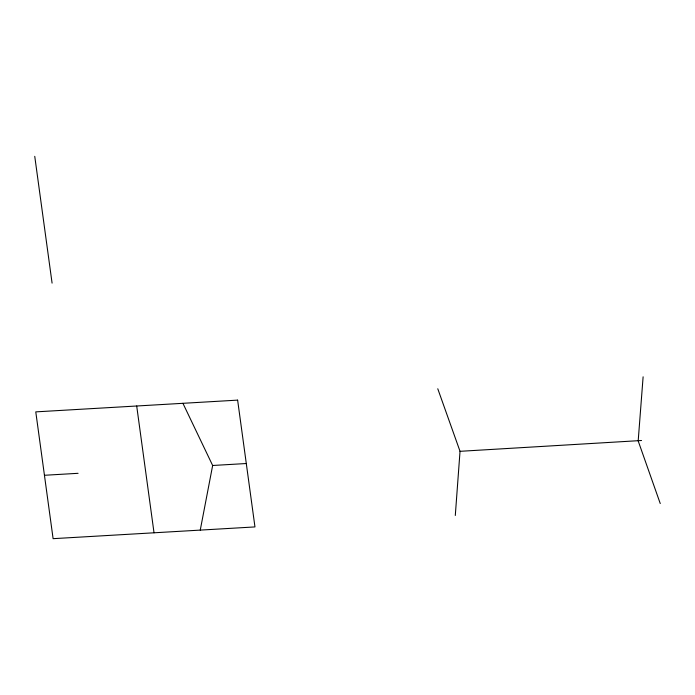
<?xml version="1.0" encoding="UTF-8"?>
<svg xmlns="http://www.w3.org/2000/svg" width="695" height="695" viewBox="0 0 695 695"><rect width="100%" height="100%" fill="white"/><g stroke="black" fill="none" stroke-linecap="round" stroke-linejoin="round"><path stroke-width="1.04" d="M455.295 515.473L460.029 451.316L437.772 388.766M643.118 376.812L638.184 440.943L660.25 503.545M200.256 530.103L212.653 465.485L182.924 403.309M460.029 451.316L641.555 440.5M44.437 475.276L78.083 473.312M212.653 465.485L246.291 463.522M136.698 406.002L154.029 532.796M34.75 156.332L52.082 283.126M237.629 400.129L35.775 411.874L53.107 538.668L254.961 526.923L237.629 400.129"/></g></svg>
